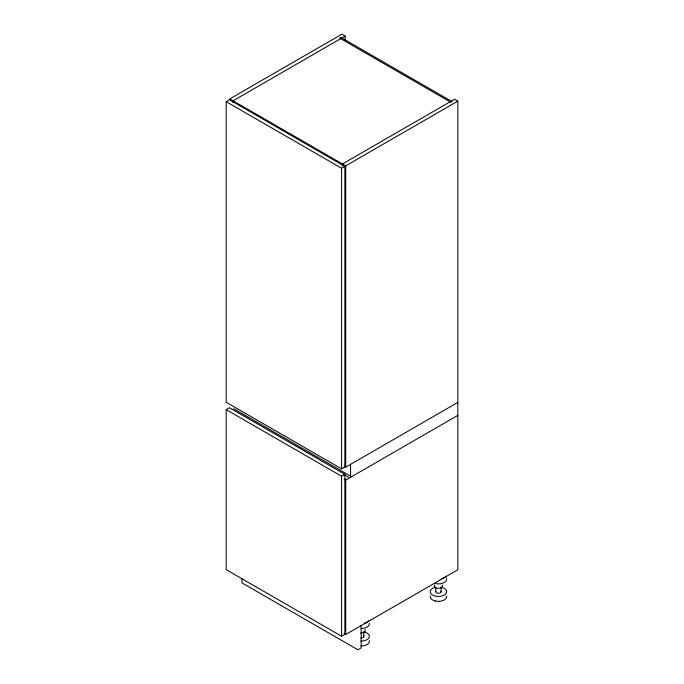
<?xml version="1.0" encoding="UTF-8"?>
<svg xmlns="http://www.w3.org/2000/svg" width="684" height="684" viewBox="0 0 684 684"><rect width="100%" height="100%" fill="white"/><g stroke="black" fill="none" stroke-linecap="round" stroke-linejoin="round"><path stroke-width="1.03" d="M226.182 101.651L229.473 99.753L344.847 166.366L344.847 466.975L341.564 468.865L226.182 402.252L226.182 101.651L341.564 168.264L344.847 166.366M345.138 40.373L345.138 36.098L233.047 100.813L233.047 102.711M345.138 36.098L341.855 34.2L229.764 98.915L345.719 165.861L457.818 101.146L457.818 569.798L345.719 634.513L344.078 633.564M226.182 409.622L229.473 407.724L344.847 474.337L344.847 634.342L341.564 636.24L226.182 569.627L226.182 409.622L341.564 476.235L344.847 474.337M344.078 466.189L345.719 467.138L457.818 402.423M457.818 415.368L345.719 480.082L344.078 479.133M435.323 600.988L437.401 601.313A8.225 4.745 0 0 0 446.635 595.986M457.818 101.146L454.527 99.248L342.436 163.972L342.436 166.109M233.629 408.673L349.584 475.619M344.018 474.636L348.618 477.295M441.112 587.103L441.112 591.934M435.793 587.65L435.793 591.523M363.811 631.734L363.811 636.565M361.178 625.586L361.178 647.902L357.894 649.8L241.939 582.854L241.939 578.604M350.55 464.351L350.55 477.295M345.719 165.861L345.719 467.138M345.719 478.971L345.719 634.513M341.564 168.264L341.564 468.865M341.564 476.235L341.564 636.24M441.599 587.325A8.251 4.762 0 0 1 445.01 594.618A8.251 4.762 0 0 1 431.92 594.635A8.251 4.762 0 0 1 435.281 587.334M440.932 591.138A2.676 1.548 0 0 1 438.453 593.276A2.676 1.548 0 0 1 435.982 591.13M442.266 585.017A4.121 2.377 0 0 1 438.444 588.308A4.121 2.377 0 0 1 434.648 585.008M446.635 578.536A8.251 4.762 0 0 1 435.315 583.546M435.383 601.022A8.225 4.745 0 0 1 430.33 596.012M446.071 576.108A8.251 4.762 0 0 1 441.625 578.673M364.29 631.956A8.251 4.762 0 0 1 369.206 637.377A8.251 4.762 0 0 1 360.81 641.113M363.623 635.769A2.676 1.548 0 0 1 360.81 637.89M364.965 629.656A4.121 2.377 0 0 1 360.622 632.922M369.326 623.167A8.251 4.762 0 0 1 360.81 628.536M369.326 640.617A8.225 4.745 0 0 1 360.81 645.995M368.762 620.739A8.251 4.762 0 0 1 364.324 623.304M340.983 37.492L339.828 38.159L450.953 102.318L452.115 101.651L340.983 37.492"/></g></svg>
